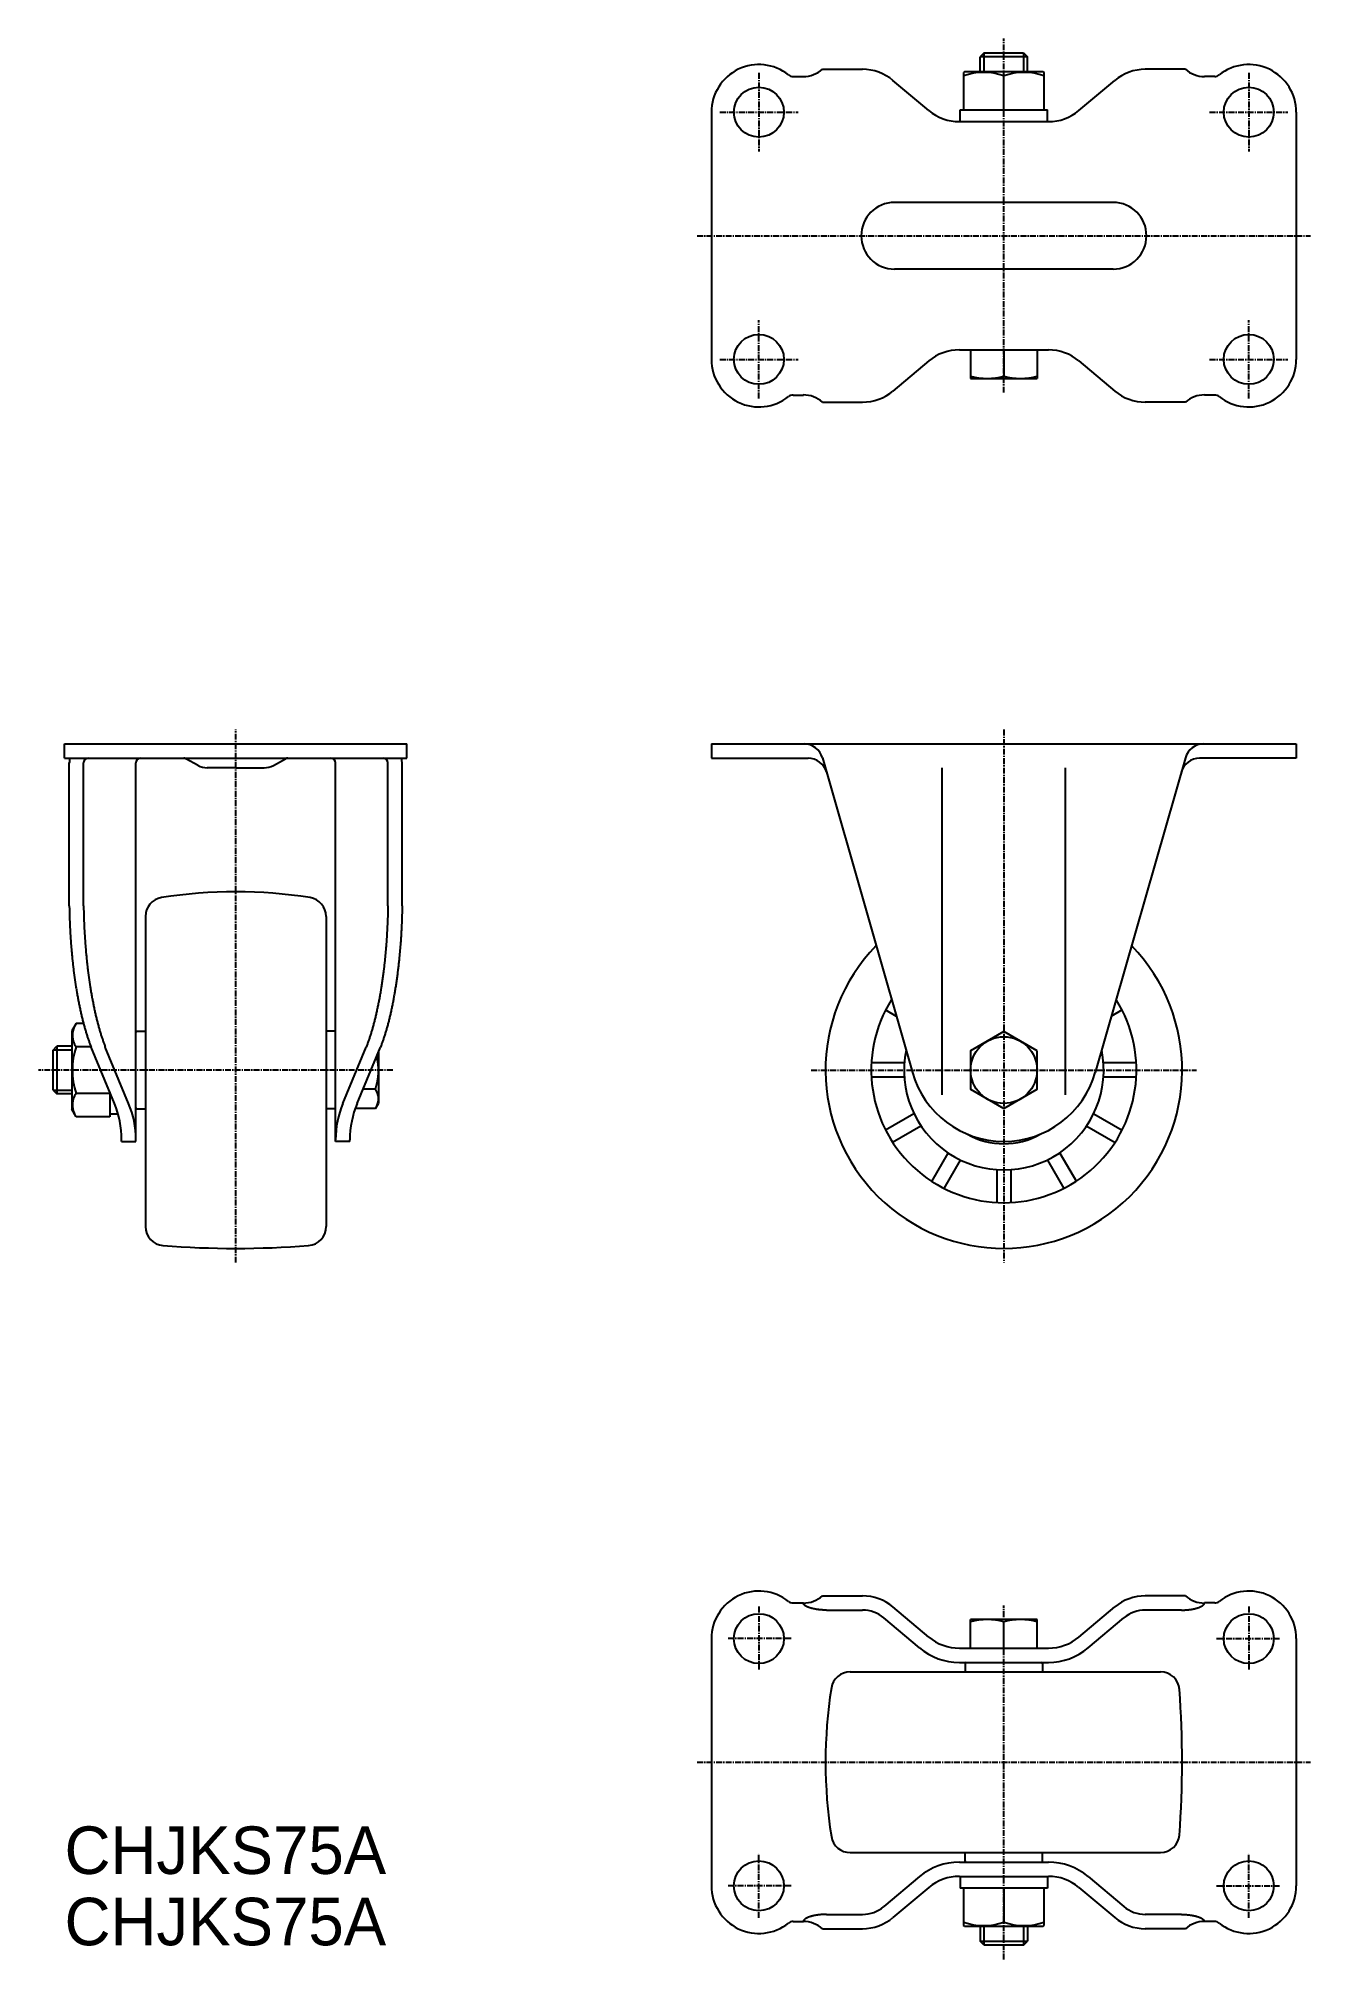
# Model space of a CAD drawing. Extents: x -1410 to -1143, y -147 to 257.
import ezdxf

# ---------------------------------------------------------------- set-up
doc = ezdxf.new("R2010")
doc.units = 0
doc.linetypes.add('CENTER', pattern=[2, 1.25, -0.25, 0.25, -0.25])
doc.layers.get('0').update_dxf_attribs({"linetype": 'CONTINUOUS'})
doc.layers.add('CENTER', color=1, linetype='CENTER')

msp = doc.modelspace()

# ---------------------------------------------------------------- linework, layer by layer
at = {"color": 7, "linetype": 'CONTINUOUS'}
for p, q in [((-1245.39, 250.6), (-1236.96, 250.6)), ((-1211.34, 254.1), (-1212.22, 253.23)), ((-1202.22, 253.23), (-1212.22, 253.23)), ((-1212.22, 250.1), (-1212.22, 253.23)), ((-1211.34, 254.1), (-1203.09, 254.1)), ((-1203.09, 254.1), (-1202.22, 253.23)), ((-1202.22, 250.1), (-1202.22, 253.23)), ((-1169.04, 250.6), (-1177.47, 250.6)), ((-1251.56, 249.1), (-1249.38, 249.1)), ((-1223, 241.94), (-1230.54, 248.26)), ((-1215.47, 250.1), (-1215.72, 249.96)), ((-1215.72, 249.96), (-1215.72, 242.1)), ((-1198.97, 250.1), (-1215.47, 250.1)), ((-1207.22, 242.1), (-1207.22, 249.2)), ((-1198.97, 250.1), (-1198.72, 249.96)), ((-1198.72, 242.1), (-1198.72, 249.96)), ((-1191.43, 241.94), (-1183.89, 248.26)), ((-1162.87, 249.1), (-1165.05, 249.1)), ((-1268.72, 241.6), (-1268.72, 189.6)), ((-1216.58, 239.6), (-1197.85, 239.6)), ((-1216.42, 242.1), (-1198.02, 242.1)), ((-1216.42, 239.6), (-1216.42, 242.1)), ((-1198.02, 239.6), (-1198.02, 242.1)), ((-1145.72, 241.6), (-1145.72, 189.6)), ((-1184.22, 222.6), (-1230.22, 222.6)), ((-1184.22, 208.6), (-1230.22, 208.6)), ((-1216.58, 191.6), (-1197.85, 191.6)), ((-1214.22, 191.6), (-1214.22, 185.6)), ((-1207.22, 191.6), (-1207.22, 186.03)), ((-1200.22, 191.6), (-1200.22, 185.6)), ((-1223, 189.26), (-1230.54, 182.94)), ((-1191.43, 189.26), (-1183.89, 182.94)), ((-1251.56, 182.1), (-1249.38, 182.1)), ((-1214.22, 185.6), (-1200.22, 185.6)), ((-1162.87, 182.1), (-1165.05, 182.1)), ((-1245.39, 180.6), (-1236.96, 180.6)), ((-1169.04, 180.6), (-1177.47, 180.6)), ((-1404.75, 108.72), (-1332.75, 108.72)), ((-1404.75, 105.72), (-1404.75, 108.72)), ((-1404.75, 105.72), (-1332.75, 105.72)), ((-1376.66, 104.21), (-1379.22, 105.6)), ((-1360.84, 104.21), (-1358.28, 105.6)), ((-1332.75, 105.72), (-1332.75, 108.72)), ((-1268.72, 108.72), (-1145.72, 108.72)), ((-1268.72, 108.72), (-1268.72, 105.72)), ((-1268.72, 105.72), (-1248.37, 105.72)), ((-1245.39, 105.82), (-1226.44, 39.62)), ((-1169.04, 105.82), (-1187.99, 39.62)), ((-1145.72, 105.72), (-1166.06, 105.72)), ((-1145.72, 108.72), (-1145.72, 105.72)), ((-1403.75, 74.69), (-1403.75, 104.72)), ((-1400.75, 74.69), (-1400.75, 104.72)), ((-1389.75, 25.12), (-1389.75, 104.72)), ((-1368.75, 103.72), (-1374.75, 103.72)), ((-1368.75, 103.72), (-1362.75, 103.72)), ((-1347.75, 25.12), (-1347.75, 104.72)), ((-1336.75, 74.69), (-1336.75, 104.72)), ((-1333.75, 74.69), (-1333.75, 104.52)), ((-1220.22, 34.92), (-1220.22, 103.72)), ((-1194.22, 34.92), (-1194.22, 103.72)), ((-1387.75, 72.44), (-1387.75, 7.19)), ((-1349.75, 72.44), (-1349.75, 7.19)), ((-1232.12, 52.77), (-1229.83, 51.44)), ((-1182.31, 52.77), (-1184.6, 51.44)), ((-1402.34, 49.93), (-1403.25, 48.37)), ((-1400.77, 49.93), (-1402.34, 49.93)), ((-1407.25, 44.24), (-1406.37, 45.12)), ((-1406.37, 45.12), (-1406.37, 35.12)), ((-1403.25, 45.12), (-1406.37, 45.12)), ((-1403.25, 48.37), (-1403.25, 31.87)), ((-1399.21, 45.03), (-1402.34, 45.03)), ((-1394.27, 33.12), (-1399.18, 44.95)), ((-1391.27, 33.12), (-1396.18, 44.95)), ((-1389.55, 48.27), (-1387.75, 48.27)), ((-1347.95, 48.27), (-1349.75, 48.27)), ((-1346.22, 33.12), (-1341.31, 44.95)), ((-1343.22, 33.12), (-1338.31, 44.95)), ((-1407.25, 44.24), (-1407.25, 35.99)), ((-1338.75, 43.9), (-1338.75, 33.12)), ((-1228.16, 41.62), (-1235.07, 41.62)), ((-1179.36, 41.62), (-1186.27, 41.62)), ((-1228.16, 38.62), (-1235.07, 38.62)), ((-1179.36, 38.62), (-1186.27, 38.62)), ((-1407.25, 35.99), (-1406.37, 35.12)), ((-1403.25, 35.12), (-1406.37, 35.12)), ((-1395.25, 35.21), (-1402.34, 35.21)), ((-1395.25, 35.47), (-1395.25, 30.3)), ((-1339.37, 36.08), (-1341.99, 36.08)), ((-1339.37, 32.04), (-1338.75, 33.12)), ((-1402.34, 30.3), (-1403.25, 31.87)), ((-1395.25, 30.3), (-1402.34, 30.3)), ((-1395.25, 30.92), (-1393.51, 30.92)), ((-1389.55, 31.97), (-1387.75, 31.97)), ((-1347.95, 31.97), (-1349.75, 31.97)), ((-1339.37, 32.04), (-1343.63, 32.04)), ((-1226.15, 30.92), (-1232.12, 27.47)), ((-1224.65, 28.32), (-1230.62, 24.87)), ((-1189.78, 28.32), (-1183.81, 24.87)), ((-1188.28, 30.92), (-1182.31, 27.47)), ((-1392.75, 25.12), (-1392.75, 25.45)), ((-1392.75, 25.12), (-1389.75, 25.12)), ((-1344.75, 25.12), (-1347.75, 25.12)), ((-1344.75, 25.12), (-1344.75, 25.45)), ((-1219.01, 22.68), (-1222.46, 16.71)), ((-1216.42, 21.18), (-1219.86, 15.21)), ((-1198.01, 21.18), (-1194.57, 15.21)), ((-1195.42, 22.68), (-1191.97, 16.71)), ((-1208.72, 19.17), (-1208.72, 12.27)), ((-1205.72, 19.17), (-1205.72, 12.27)), ((-1251.56, -71.96), (-1249.38, -71.96)), ((-1245.39, -70.46), (-1236.96, -70.46)), ((-1169.04, -70.46), (-1177.47, -70.46)), ((-1162.87, -71.96), (-1165.05, -71.96)), ((-1244.55, -73.46), (-1236.96, -73.46)), ((-1224.93, -81.42), (-1232.46, -75.1)), ((-1223, -79.12), (-1230.54, -72.8)), ((-1200.22, -75.46), (-1214.22, -75.46)), ((-1214.22, -81.46), (-1214.22, -75.46)), ((-1207.22, -81.46), (-1207.22, -75.89)), ((-1200.22, -81.46), (-1200.22, -75.46)), ((-1191.43, -79.12), (-1183.89, -72.8)), ((-1189.5, -81.42), (-1181.97, -75.1)), ((-1169.88, -73.46), (-1177.47, -73.46)), ((-1268.72, -79.46), (-1268.72, -131.46)), ((-1145.72, -79.46), (-1145.72, -131.46)), ((-1216.58, -81.46), (-1197.85, -81.46)), ((-1216.58, -84.46), (-1197.85, -84.46)), ((-1215.37, -84.66), (-1215.37, -86.46)), ((-1199.07, -84.66), (-1199.07, -86.46)), ((-1239.54, -86.46), (-1174.29, -86.46)), ((-1239.54, -124.46), (-1174.29, -124.46)), ((-1215.37, -126.26), (-1215.37, -124.46)), ((-1199.07, -126.26), (-1199.07, -124.46)), ((-1216.58, -126.46), (-1197.85, -126.46)), ((-1224.93, -129.5), (-1232.46, -135.82)), ((-1223, -131.8), (-1230.54, -138.12)), ((-1216.58, -129.46), (-1197.85, -129.46)), ((-1216.42, -129.46), (-1216.42, -131.96)), ((-1198.02, -131.96), (-1216.42, -131.96)), ((-1215.72, -131.96), (-1215.72, -139.82)), ((-1207.22, -131.96), (-1207.22, -139.06)), ((-1198.72, -139.82), (-1198.72, -131.96)), ((-1198.02, -129.46), (-1198.02, -131.96)), ((-1191.43, -131.8), (-1183.89, -138.12)), ((-1189.5, -129.5), (-1181.97, -135.82)), ((-1251.56, -138.96), (-1249.38, -138.96)), ((-1245.39, -140.46), (-1236.96, -140.46)), ((-1244.55, -137.46), (-1236.96, -137.46)), ((-1215.47, -139.96), (-1215.72, -139.82)), ((-1215.47, -139.96), (-1198.97, -139.96)), ((-1212.22, -139.96), (-1212.22, -143.09)), ((-1202.22, -139.96), (-1202.22, -143.09)), ((-1198.97, -139.96), (-1198.72, -139.82)), ((-1169.88, -137.46), (-1177.47, -137.46)), ((-1169.04, -140.46), (-1177.47, -140.46)), ((-1162.87, -138.96), (-1165.05, -138.96)), ((-1212.22, -143.09), (-1202.22, -143.09)), ((-1211.34, -143.96), (-1212.22, -143.09)), ((-1203.09, -143.96), (-1211.34, -143.96)), ((-1203.09, -143.96), (-1202.22, -143.09))]:
    msp.add_line(p, q, dxfattribs=at)
at = {"color": 3, "linetype": 'CONTINUOUS'}
for p, q in [((-1211.4, 254.04), (-1211.4, 250.1)), ((-1203.03, 250.1), (-1203.03, 254.04)), ((-1403.25, 44.31), (-1407.18, 44.31)), ((-1407.18, 35.93), (-1403.25, 35.93)), ((-1211.4, -139.96), (-1211.4, -143.9)), ((-1203.03, -143.9), (-1203.03, -139.96))]:
    msp.add_line(p, q, dxfattribs=at)
at = {"color": 7, "linetype": 'CONTINUOUS'}
msp.add_lwpolyline([(-1200.22, 44.16), (-1207.22, 48.2), (-1214.22, 44.16), (-1214.22, 36.08), (-1207.22, 32.04), (-1200.22, 36.08)], close=True, dxfattribs=at)
for points in [[(-1403.75, 74.69, 0), (-1403.75, 74.42, 0), (-1403.74, 74.15, 0), (-1403.74, 73.88, 0), (-1403.73, 73.61, 0), (-1403.73, 73.34, 0), (-1403.72, 73.07, 0), (-1403.71, 72.8, 0), (-1403.7, 72.53, 0), (-1403.7, 72.26, 0), (-1403.69, 71.99, 0), (-1403.68, 71.73, 0), (-1403.67, 71.46, 0), (-1403.66, 71.19, 0), (-1403.65, 70.92, 0), (-1403.63, 70.65, 0), (-1403.62, 70.38, 0), (-1403.61, 70.11, 0), (-1403.6, 69.85, 0), (-1403.58, 69.58, 0), (-1403.57, 69.31, 0), (-1403.55, 69.05, 0), (-1403.54, 68.78, 0), (-1403.52, 68.51, 0), (-1403.51, 68.25, 0), (-1403.49, 67.98, 0), (-1403.47, 67.72, 0), (-1403.45, 67.45, 0), (-1403.44, 67.19, 0), (-1403.42, 66.92, 0), (-1403.4, 66.66, 0), (-1403.38, 66.4, 0), (-1403.36, 66.13, 0), (-1403.34, 65.87, 0), (-1403.31, 65.61, 0), (-1403.29, 65.35, 0), (-1403.27, 65.09, 0), (-1403.25, 64.83, 0), (-1403.22, 64.57, 0), (-1403.2, 64.31, 0), (-1403.17, 64.05, 0), (-1403.15, 63.79, 0), (-1403.12, 63.53, 0), (-1403.1, 63.27, 0), (-1403.07, 63.02, 0), (-1403.04, 62.76, 0), (-1403.01, 62.51, 0), (-1402.98, 62.25, 0), (-1402.96, 62, 0), (-1402.93, 61.75, 0), (-1402.9, 61.49, 0), (-1402.87, 61.24, 0), (-1402.84, 60.99, 0), (-1402.8, 60.74, 0), (-1402.77, 60.49, 0), (-1402.74, 60.24, 0), (-1402.71, 59.99, 0), (-1402.67, 59.75, 0), (-1402.64, 59.5, 0), (-1402.61, 59.25, 0), (-1402.57, 59.01, 0), (-1402.53, 58.76, 0), (-1402.5, 58.52, 0), (-1402.46, 58.28, 0), (-1402.43, 58.04, 0), (-1402.39, 57.8, 0), (-1402.35, 57.56, 0), (-1402.31, 57.32, 0), (-1402.27, 57.08, 0), (-1402.24, 56.84, 0), (-1402.2, 56.61, 0), (-1402.16, 56.37, 0), (-1402.11, 56.14, 0), (-1402.07, 55.9, 0), (-1402.03, 55.67, 0), (-1401.99, 55.44, 0), (-1401.95, 55.21, 0), (-1401.91, 54.98, 0), (-1401.86, 54.75, 0), (-1401.82, 54.53, 0), (-1401.77, 54.3, 0), (-1401.73, 54.08, 0), (-1401.68, 53.85, 0), (-1401.64, 53.63, 0), (-1401.59, 53.41, 0), (-1401.55, 53.19, 0), (-1401.5, 52.97, 0), (-1401.45, 52.75, 0), (-1401.41, 52.54, 0), (-1401.36, 52.32, 0), (-1401.31, 52.11, 0), (-1401.26, 51.89, 0), (-1401.21, 51.68, 0), (-1401.16, 51.47, 0), (-1401.11, 51.26, 0), (-1401.06, 51.05, 0), (-1401.01, 50.84, 0), (-1400.96, 50.64, 0), (-1400.91, 50.43, 0), (-1400.85, 50.23, 0), (-1400.8, 50.03, 0), (-1400.75, 49.83, 0), (-1400.7, 49.63, 0), (-1400.64, 49.43, 0), (-1400.59, 49.24, 0), (-1400.53, 49.04, 0), (-1400.48, 48.85, 0), (-1400.42, 48.65, 0), (-1400.37, 48.46, 0), (-1400.31, 48.27, 0), (-1400.26, 48.09, 0), (-1400.2, 47.9, 0), (-1400.14, 47.71, 0), (-1400.09, 47.53, 0), (-1400.03, 47.35, 0), (-1399.97, 47.17, 0), (-1399.91, 46.99, 0), (-1399.85, 46.81, 0), (-1399.79, 46.63, 0), (-1399.73, 46.46, 0), (-1399.67, 46.28, 0), (-1399.61, 46.11, 0), (-1399.55, 45.94, 0), (-1399.49, 45.77, 0), (-1399.43, 45.61, 0), (-1399.37, 45.44, 0), (-1399.31, 45.28, 0), (-1399.25, 45.11, 0), (-1399.18, 44.95, 0)], [(-1400.75, 74.69, 0), (-1400.75, 74.42, 0), (-1400.74, 74.15, 0), (-1400.74, 73.88, 0), (-1400.73, 73.61, 0), (-1400.73, 73.34, 0), (-1400.72, 73.07, 0), (-1400.71, 72.8, 0), (-1400.7, 72.53, 0), (-1400.7, 72.26, 0), (-1400.69, 71.99, 0), (-1400.68, 71.73, 0), (-1400.67, 71.46, 0), (-1400.66, 71.19, 0), (-1400.65, 70.92, 0), (-1400.63, 70.65, 0), (-1400.62, 70.38, 0), (-1400.61, 70.11, 0), (-1400.6, 69.85, 0), (-1400.58, 69.58, 0), (-1400.57, 69.31, 0), (-1400.55, 69.05, 0), (-1400.54, 68.78, 0), (-1400.52, 68.51, 0), (-1400.51, 68.25, 0), (-1400.49, 67.98, 0), (-1400.47, 67.72, 0), (-1400.45, 67.45, 0), (-1400.44, 67.19, 0), (-1400.42, 66.92, 0), (-1400.4, 66.66, 0), (-1400.38, 66.4, 0), (-1400.36, 66.13, 0), (-1400.34, 65.87, 0), (-1400.31, 65.61, 0), (-1400.29, 65.35, 0), (-1400.27, 65.09, 0), (-1400.25, 64.83, 0), (-1400.22, 64.57, 0), (-1400.2, 64.31, 0), (-1400.17, 64.05, 0), (-1400.15, 63.79, 0), (-1400.12, 63.53, 0), (-1400.1, 63.27, 0), (-1400.07, 63.02, 0), (-1400.04, 62.76, 0), (-1400.01, 62.51, 0), (-1399.98, 62.25, 0), (-1399.96, 62, 0), (-1399.93, 61.75, 0), (-1399.9, 61.49, 0), (-1399.87, 61.24, 0), (-1399.84, 60.99, 0), (-1399.8, 60.74, 0), (-1399.77, 60.49, 0), (-1399.74, 60.24, 0), (-1399.71, 59.99, 0), (-1399.67, 59.75, 0), (-1399.64, 59.5, 0), (-1399.61, 59.25, 0), (-1399.57, 59.01, 0), (-1399.53, 58.76, 0), (-1399.5, 58.52, 0), (-1399.46, 58.28, 0), (-1399.43, 58.04, 0), (-1399.39, 57.8, 0), (-1399.35, 57.56, 0), (-1399.31, 57.32, 0), (-1399.27, 57.08, 0), (-1399.24, 56.84, 0), (-1399.2, 56.61, 0), (-1399.16, 56.37, 0), (-1399.11, 56.14, 0), (-1399.07, 55.9, 0), (-1399.03, 55.67, 0), (-1398.99, 55.44, 0), (-1398.95, 55.21, 0), (-1398.91, 54.98, 0), (-1398.86, 54.75, 0), (-1398.82, 54.53, 0), (-1398.77, 54.3, 0), (-1398.73, 54.08, 0), (-1398.68, 53.85, 0), (-1398.64, 53.63, 0), (-1398.59, 53.41, 0), (-1398.55, 53.19, 0), (-1398.5, 52.97, 0), (-1398.45, 52.75, 0), (-1398.41, 52.54, 0), (-1398.36, 52.32, 0), (-1398.31, 52.11, 0), (-1398.26, 51.89, 0), (-1398.21, 51.68, 0), (-1398.16, 51.47, 0), (-1398.11, 51.26, 0), (-1398.06, 51.05, 0), (-1398.01, 50.84, 0), (-1397.96, 50.64, 0), (-1397.91, 50.43, 0), (-1397.85, 50.23, 0), (-1397.8, 50.03, 0), (-1397.75, 49.83, 0), (-1397.7, 49.63, 0), (-1397.64, 49.43, 0), (-1397.59, 49.24, 0), (-1397.53, 49.04, 0), (-1397.48, 48.85, 0), (-1397.42, 48.65, 0), (-1397.37, 48.46, 0), (-1397.31, 48.27, 0), (-1397.26, 48.09, 0), (-1397.2, 47.9, 0), (-1397.14, 47.71, 0), (-1397.09, 47.53, 0), (-1397.03, 47.35, 0), (-1396.97, 47.17, 0), (-1396.91, 46.99, 0), (-1396.85, 46.81, 0), (-1396.79, 46.63, 0), (-1396.73, 46.46, 0), (-1396.67, 46.28, 0), (-1396.61, 46.11, 0), (-1396.55, 45.94, 0), (-1396.49, 45.77, 0), (-1396.43, 45.61, 0), (-1396.37, 45.44, 0), (-1396.31, 45.28, 0), (-1396.25, 45.11, 0), (-1396.18, 44.95, 0)], [(-1336.75, 74.69, 0), (-1336.75, 74.42, 0), (-1336.76, 74.15, 0), (-1336.76, 73.88, 0), (-1336.77, 73.61, 0), (-1336.78, 73.34, 0), (-1336.78, 73.07, 0), (-1336.79, 72.8, 0), (-1336.8, 72.53, 0), (-1336.8, 72.26, 0), (-1336.81, 71.99, 0), (-1336.82, 71.73, 0), (-1336.83, 71.46, 0), (-1336.84, 71.19, 0), (-1336.85, 70.92, 0), (-1336.87, 70.65, 0), (-1336.88, 70.38, 0), (-1336.89, 70.11, 0), (-1336.9, 69.85, 0), (-1336.92, 69.58, 0), (-1336.93, 69.31, 0), (-1336.95, 69.05, 0), (-1336.96, 68.78, 0), (-1336.98, 68.51, 0), (-1336.99, 68.25, 0), (-1337.01, 67.98, 0), (-1337.03, 67.72, 0), (-1337.05, 67.45, 0), (-1337.06, 67.19, 0), (-1337.08, 66.92, 0), (-1337.1, 66.66, 0), (-1337.12, 66.4, 0), (-1337.14, 66.13, 0), (-1337.16, 65.87, 0), (-1337.19, 65.61, 0), (-1337.21, 65.35, 0), (-1337.23, 65.09, 0), (-1337.25, 64.83, 0), (-1337.28, 64.57, 0), (-1337.3, 64.31, 0), (-1337.33, 64.05, 0), (-1337.35, 63.79, 0), (-1337.38, 63.53, 0), (-1337.41, 63.27, 0), (-1337.43, 63.02, 0), (-1337.46, 62.76, 0), (-1337.49, 62.51, 0), (-1337.52, 62.25, 0), (-1337.54, 62, 0), (-1337.57, 61.75, 0), (-1337.6, 61.49, 0), (-1337.63, 61.24, 0), (-1337.67, 60.99, 0), (-1337.7, 60.74, 0), (-1337.73, 60.49, 0), (-1337.76, 60.24, 0), (-1337.79, 59.99, 0), (-1337.83, 59.75, 0), (-1337.86, 59.5, 0), (-1337.9, 59.25, 0), (-1337.93, 59.01, 0), (-1337.97, 58.76, 0), (-1338, 58.52, 0), (-1338.04, 58.28, 0), (-1338.07, 58.04, 0), (-1338.11, 57.8, 0), (-1338.15, 57.56, 0), (-1338.19, 57.32, 0), (-1338.23, 57.08, 0), (-1338.27, 56.84, 0), (-1338.3, 56.61, 0), (-1338.34, 56.37, 0), (-1338.39, 56.14, 0), (-1338.43, 55.9, 0), (-1338.47, 55.67, 0), (-1338.51, 55.44, 0), (-1338.55, 55.21, 0), (-1338.59, 54.98, 0), (-1338.64, 54.75, 0), (-1338.68, 54.53, 0), (-1338.73, 54.3, 0), (-1338.77, 54.08, 0), (-1338.82, 53.85, 0), (-1338.86, 53.63, 0), (-1338.91, 53.41, 0), (-1338.95, 53.19, 0), (-1339, 52.97, 0), (-1339.05, 52.75, 0), (-1339.09, 52.54, 0), (-1339.14, 52.32, 0), (-1339.19, 52.11, 0), (-1339.24, 51.89, 0), (-1339.29, 51.68, 0), (-1339.34, 51.47, 0), (-1339.39, 51.26, 0), (-1339.44, 51.05, 0), (-1339.49, 50.84, 0), (-1339.54, 50.64, 0), (-1339.59, 50.43, 0), (-1339.65, 50.23, 0), (-1339.7, 50.03, 0), (-1339.75, 49.83, 0), (-1339.8, 49.63, 0), (-1339.86, 49.43, 0), (-1339.91, 49.24, 0), (-1339.97, 49.04, 0), (-1340.02, 48.85, 0), (-1340.08, 48.65, 0), (-1340.13, 48.46, 0), (-1340.19, 48.27, 0), (-1340.24, 48.09, 0), (-1340.3, 47.9, 0), (-1340.36, 47.71, 0), (-1340.42, 47.53, 0), (-1340.47, 47.35, 0), (-1340.53, 47.17, 0), (-1340.59, 46.99, 0), (-1340.65, 46.81, 0), (-1340.71, 46.63, 0), (-1340.77, 46.46, 0), (-1340.83, 46.28, 0), (-1340.89, 46.11, 0), (-1340.95, 45.94, 0), (-1341.01, 45.77, 0), (-1341.07, 45.61, 0), (-1341.13, 45.44, 0), (-1341.19, 45.28, 0), (-1341.25, 45.11, 0), (-1341.32, 44.95, 0)], [(-1333.75, 74.69, 0), (-1333.75, 74.42, 0), (-1333.76, 74.15, 0), (-1333.76, 73.88, 0), (-1333.77, 73.61, 0), (-1333.78, 73.34, 0), (-1333.78, 73.07, 0), (-1333.79, 72.8, 0), (-1333.8, 72.53, 0), (-1333.8, 72.26, 0), (-1333.81, 71.99, 0), (-1333.82, 71.73, 0), (-1333.83, 71.46, 0), (-1333.84, 71.19, 0), (-1333.85, 70.92, 0), (-1333.87, 70.65, 0), (-1333.88, 70.38, 0), (-1333.89, 70.11, 0), (-1333.9, 69.85, 0), (-1333.92, 69.58, 0), (-1333.93, 69.31, 0), (-1333.95, 69.05, 0), (-1333.96, 68.78, 0), (-1333.98, 68.51, 0), (-1333.99, 68.25, 0), (-1334.01, 67.98, 0), (-1334.03, 67.72, 0), (-1334.05, 67.45, 0), (-1334.06, 67.19, 0), (-1334.08, 66.92, 0), (-1334.1, 66.66, 0), (-1334.12, 66.4, 0), (-1334.14, 66.13, 0), (-1334.16, 65.87, 0), (-1334.19, 65.61, 0), (-1334.21, 65.35, 0), (-1334.23, 65.09, 0), (-1334.25, 64.83, 0), (-1334.28, 64.57, 0), (-1334.3, 64.31, 0), (-1334.33, 64.05, 0), (-1334.35, 63.79, 0), (-1334.38, 63.53, 0), (-1334.41, 63.27, 0), (-1334.43, 63.02, 0), (-1334.46, 62.76, 0), (-1334.49, 62.51, 0), (-1334.52, 62.25, 0), (-1334.54, 62, 0), (-1334.57, 61.75, 0), (-1334.6, 61.49, 0), (-1334.63, 61.24, 0), (-1334.67, 60.99, 0), (-1334.7, 60.74, 0), (-1334.73, 60.49, 0), (-1334.76, 60.24, 0), (-1334.79, 59.99, 0), (-1334.83, 59.75, 0), (-1334.86, 59.5, 0), (-1334.9, 59.25, 0), (-1334.93, 59.01, 0), (-1334.97, 58.76, 0), (-1335, 58.52, 0), (-1335.04, 58.28, 0), (-1335.07, 58.04, 0), (-1335.11, 57.8, 0), (-1335.15, 57.56, 0), (-1335.19, 57.32, 0), (-1335.23, 57.08, 0), (-1335.27, 56.84, 0), (-1335.3, 56.61, 0), (-1335.34, 56.37, 0), (-1335.39, 56.14, 0), (-1335.43, 55.9, 0), (-1335.47, 55.67, 0), (-1335.51, 55.44, 0), (-1335.55, 55.21, 0), (-1335.59, 54.98, 0), (-1335.64, 54.75, 0), (-1335.68, 54.53, 0), (-1335.73, 54.3, 0), (-1335.77, 54.08, 0), (-1335.82, 53.85, 0), (-1335.86, 53.63, 0), (-1335.91, 53.41, 0), (-1335.95, 53.19, 0), (-1336, 52.97, 0), (-1336.05, 52.75, 0), (-1336.09, 52.54, 0), (-1336.14, 52.32, 0), (-1336.19, 52.11, 0), (-1336.24, 51.89, 0), (-1336.29, 51.68, 0), (-1336.34, 51.47, 0), (-1336.39, 51.26, 0), (-1336.44, 51.05, 0), (-1336.49, 50.84, 0), (-1336.54, 50.64, 0), (-1336.59, 50.43, 0), (-1336.65, 50.23, 0), (-1336.7, 50.03, 0), (-1336.75, 49.83, 0), (-1336.8, 49.63, 0), (-1336.86, 49.43, 0), (-1336.91, 49.24, 0), (-1336.97, 49.04, 0), (-1337.02, 48.85, 0), (-1337.08, 48.65, 0), (-1337.13, 48.46, 0), (-1337.19, 48.27, 0), (-1337.24, 48.09, 0), (-1337.3, 47.9, 0), (-1337.36, 47.71, 0), (-1337.42, 47.53, 0), (-1337.47, 47.35, 0), (-1337.53, 47.17, 0), (-1337.59, 46.99, 0), (-1337.65, 46.81, 0), (-1337.71, 46.63, 0), (-1337.77, 46.46, 0), (-1337.83, 46.28, 0), (-1337.89, 46.11, 0), (-1337.95, 45.94, 0), (-1338.01, 45.77, 0), (-1338.07, 45.61, 0), (-1338.13, 45.44, 0), (-1338.19, 45.28, 0), (-1338.25, 45.11, 0), (-1338.32, 44.95, 0)], [(-1244.55, -73.46, 0), (-1244.61, -73.46, 0), (-1244.66, -73.46, 0), (-1244.72, -73.46, 0), (-1244.78, -73.46, 0), (-1244.84, -73.46, 0), (-1244.9, -73.45, 0), (-1244.96, -73.45, 0), (-1245.01, -73.45, 0), (-1245.07, -73.45, 0), (-1245.13, -73.44, 0), (-1245.19, -73.44, 0), (-1245.25, -73.44, 0), (-1245.3, -73.44, 0), (-1245.36, -73.43, 0), (-1245.42, -73.43, 0), (-1245.48, -73.42, 0), (-1245.53, -73.42, 0), (-1245.59, -73.42, 0), (-1245.65, -73.41, 0), (-1245.7, -73.41, 0), (-1245.76, -73.4, 0), (-1245.82, -73.4, 0), (-1245.87, -73.39, 0), (-1245.93, -73.39, 0), (-1245.98, -73.38, 0), (-1246.04, -73.37, 0), (-1246.1, -73.37, 0), (-1246.15, -73.36, 0), (-1246.21, -73.36, 0), (-1246.26, -73.35, 0), (-1246.31, -73.34, 0), (-1246.37, -73.33, 0), (-1246.42, -73.33, 0), (-1246.48, -73.32, 0), (-1246.53, -73.31, 0), (-1246.58, -73.3, 0), (-1246.64, -73.3, 0), (-1246.69, -73.29, 0), (-1246.74, -73.28, 0), (-1246.79, -73.27, 0), (-1246.84, -73.26, 0), (-1246.9, -73.25, 0), (-1246.95, -73.24, 0), (-1247, -73.23, 0), (-1247.05, -73.22, 0), (-1247.1, -73.21, 0), (-1247.15, -73.2, 0), (-1247.19, -73.19, 0), (-1247.24, -73.18, 0), (-1247.29, -73.17, 0), (-1247.34, -73.16, 0), (-1247.39, -73.15, 0), (-1247.43, -73.14, 0), (-1247.48, -73.13, 0), (-1247.53, -73.12, 0), (-1247.57, -73.11, 0), (-1247.62, -73.09, 0), (-1247.66, -73.08, 0), (-1247.71, -73.07, 0), (-1247.75, -73.06, 0), (-1247.8, -73.04, 0), (-1247.84, -73.03, 0), (-1247.88, -73.02, 0), (-1247.92, -73.01, 0), (-1247.96, -72.99, 0), (-1248.01, -72.98, 0), (-1248.05, -72.97, 0), (-1248.09, -72.95, 0), (-1248.13, -72.94, 0), (-1248.16, -72.93, 0), (-1248.2, -72.91, 0), (-1248.24, -72.9, 0), (-1248.28, -72.88, 0), (-1248.32, -72.87, 0), (-1248.35, -72.86, 0), (-1248.39, -72.84, 0), (-1248.42, -72.83, 0), (-1248.46, -72.81, 0), (-1248.49, -72.8, 0), (-1248.53, -72.78, 0), (-1248.56, -72.77, 0), (-1248.59, -72.75, 0), (-1248.62, -72.73, 0), (-1248.65, -72.72, 0), (-1248.68, -72.7, 0), (-1248.72, -72.69, 0), (-1248.74, -72.67, 0), (-1248.77, -72.66, 0), (-1248.8, -72.64, 0), (-1248.83, -72.62, 0), (-1248.86, -72.61, 0), (-1248.88, -72.59, 0), (-1248.91, -72.57, 0), (-1248.93, -72.56, 0), (-1248.96, -72.54, 0), (-1248.98, -72.53, 0), (-1249, -72.51, 0), (-1249.03, -72.49, 0), (-1249.05, -72.47, 0), (-1249.07, -72.46, 0), (-1249.09, -72.44, 0), (-1249.11, -72.42, 0), (-1249.13, -72.41, 0), (-1249.15, -72.39, 0), (-1249.17, -72.37, 0), (-1249.18, -72.35, 0), (-1249.2, -72.34, 0), (-1249.22, -72.32, 0), (-1249.23, -72.3, 0), (-1249.25, -72.28, 0), (-1249.26, -72.27, 0), (-1249.27, -72.25, 0), (-1249.29, -72.23, 0), (-1249.3, -72.21, 0), (-1249.31, -72.19, 0), (-1249.32, -72.18, 0), (-1249.33, -72.16, 0), (-1249.34, -72.14, 0), (-1249.35, -72.12, 0), (-1249.35, -72.11, 0), (-1249.36, -72.09, 0), (-1249.37, -72.07, 0), (-1249.37, -72.05, 0), (-1249.38, -72.03, 0), (-1249.38, -72.02, 0), (-1249.39, -72, 0), (-1249.39, -71.98, 0), (-1249.39, -71.96, 0)], [(-1169.88, -73.46, 0), (-1169.82, -73.46, 0), (-1169.77, -73.46, 0), (-1169.71, -73.46, 0), (-1169.65, -73.46, 0), (-1169.59, -73.46, 0), (-1169.53, -73.45, 0), (-1169.47, -73.45, 0), (-1169.42, -73.45, 0), (-1169.36, -73.45, 0), (-1169.3, -73.44, 0), (-1169.24, -73.44, 0), (-1169.18, -73.44, 0), (-1169.13, -73.44, 0), (-1169.07, -73.43, 0), (-1169.01, -73.43, 0), (-1168.95, -73.42, 0), (-1168.9, -73.42, 0), (-1168.84, -73.42, 0), (-1168.78, -73.41, 0), (-1168.73, -73.41, 0), (-1168.67, -73.4, 0), (-1168.61, -73.4, 0), (-1168.56, -73.39, 0), (-1168.5, -73.39, 0), (-1168.45, -73.38, 0), (-1168.39, -73.37, 0), (-1168.33, -73.37, 0), (-1168.28, -73.36, 0), (-1168.22, -73.36, 0), (-1168.17, -73.35, 0), (-1168.12, -73.34, 0), (-1168.06, -73.33, 0), (-1168.01, -73.33, 0), (-1167.95, -73.32, 0), (-1167.9, -73.31, 0), (-1167.85, -73.3, 0), (-1167.79, -73.3, 0), (-1167.74, -73.29, 0), (-1167.69, -73.28, 0), (-1167.64, -73.27, 0), (-1167.59, -73.26, 0), (-1167.53, -73.25, 0), (-1167.48, -73.24, 0), (-1167.43, -73.23, 0), (-1167.38, -73.22, 0), (-1167.33, -73.21, 0), (-1167.28, -73.2, 0), (-1167.24, -73.19, 0), (-1167.19, -73.18, 0), (-1167.14, -73.17, 0), (-1167.09, -73.16, 0), (-1167.04, -73.15, 0), (-1167, -73.14, 0), (-1166.95, -73.13, 0), (-1166.9, -73.12, 0), (-1166.86, -73.11, 0), (-1166.81, -73.09, 0), (-1166.77, -73.08, 0), (-1166.72, -73.07, 0), (-1166.68, -73.06, 0), (-1166.63, -73.04, 0), (-1166.59, -73.03, 0), (-1166.55, -73.02, 0), (-1166.51, -73.01, 0), (-1166.47, -72.99, 0), (-1166.42, -72.98, 0), (-1166.38, -72.97, 0), (-1166.34, -72.95, 0), (-1166.3, -72.94, 0), (-1166.27, -72.93, 0), (-1166.23, -72.91, 0), (-1166.19, -72.9, 0), (-1166.15, -72.88, 0), (-1166.11, -72.87, 0), (-1166.08, -72.86, 0), (-1166.04, -72.84, 0), (-1166.01, -72.83, 0), (-1165.97, -72.81, 0), (-1165.94, -72.8, 0), (-1165.9, -72.78, 0), (-1165.87, -72.77, 0), (-1165.84, -72.75, 0), (-1165.81, -72.73, 0), (-1165.78, -72.72, 0), (-1165.75, -72.7, 0), (-1165.72, -72.69, 0), (-1165.69, -72.67, 0), (-1165.66, -72.66, 0), (-1165.63, -72.64, 0), (-1165.6, -72.62, 0), (-1165.57, -72.61, 0), (-1165.55, -72.59, 0), (-1165.52, -72.57, 0), (-1165.5, -72.56, 0), (-1165.47, -72.54, 0), (-1165.45, -72.53, 0), (-1165.43, -72.51, 0), (-1165.4, -72.49, 0), (-1165.38, -72.47, 0), (-1165.36, -72.46, 0), (-1165.34, -72.44, 0), (-1165.32, -72.42, 0), (-1165.3, -72.41, 0), (-1165.28, -72.39, 0), (-1165.26, -72.37, 0), (-1165.25, -72.35, 0), (-1165.23, -72.34, 0), (-1165.21, -72.32, 0), (-1165.2, -72.3, 0), (-1165.18, -72.28, 0), (-1165.17, -72.27, 0), (-1165.16, -72.25, 0), (-1165.14, -72.23, 0), (-1165.13, -72.21, 0), (-1165.12, -72.19, 0), (-1165.11, -72.18, 0), (-1165.1, -72.16, 0), (-1165.09, -72.14, 0), (-1165.08, -72.12, 0), (-1165.08, -72.11, 0), (-1165.07, -72.09, 0), (-1165.06, -72.07, 0), (-1165.06, -72.05, 0), (-1165.05, -72.03, 0), (-1165.05, -72.02, 0), (-1165.04, -72, 0), (-1165.04, -71.98, 0), (-1165.04, -71.96, 0)], [(-1244.55, -137.46, 0), (-1244.61, -137.46, 0), (-1244.66, -137.46, 0), (-1244.72, -137.46, 0), (-1244.78, -137.47, 0), (-1244.84, -137.47, 0), (-1244.9, -137.47, 0), (-1244.96, -137.47, 0), (-1245.01, -137.47, 0), (-1245.07, -137.47, 0), (-1245.13, -137.48, 0), (-1245.19, -137.48, 0), (-1245.25, -137.48, 0), (-1245.3, -137.49, 0), (-1245.36, -137.49, 0), (-1245.42, -137.49, 0), (-1245.48, -137.5, 0), (-1245.53, -137.5, 0), (-1245.59, -137.51, 0), (-1245.65, -137.51, 0), (-1245.7, -137.51, 0), (-1245.76, -137.52, 0), (-1245.82, -137.53, 0), (-1245.87, -137.53, 0), (-1245.93, -137.54, 0), (-1245.98, -137.54, 0), (-1246.04, -137.55, 0), (-1246.1, -137.55, 0), (-1246.15, -137.56, 0), (-1246.21, -137.57, 0), (-1246.26, -137.57, 0), (-1246.31, -137.58, 0), (-1246.37, -137.59, 0), (-1246.42, -137.59, 0), (-1246.48, -137.6, 0), (-1246.53, -137.61, 0), (-1246.58, -137.62, 0), (-1246.64, -137.63, 0), (-1246.69, -137.63, 0), (-1246.74, -137.64, 0), (-1246.79, -137.65, 0), (-1246.84, -137.66, 0), (-1246.9, -137.67, 0), (-1246.95, -137.68, 0), (-1247, -137.69, 0), (-1247.05, -137.7, 0), (-1247.1, -137.71, 0), (-1247.15, -137.72, 0), (-1247.19, -137.73, 0), (-1247.24, -137.74, 0), (-1247.29, -137.75, 0), (-1247.34, -137.76, 0), (-1247.39, -137.77, 0), (-1247.43, -137.78, 0), (-1247.48, -137.79, 0), (-1247.53, -137.81, 0), (-1247.57, -137.82, 0), (-1247.62, -137.83, 0), (-1247.66, -137.84, 0), (-1247.71, -137.85, 0), (-1247.75, -137.87, 0), (-1247.8, -137.88, 0), (-1247.84, -137.89, 0), (-1247.88, -137.9, 0), (-1247.92, -137.92, 0), (-1247.96, -137.93, 0), (-1248.01, -137.94, 0), (-1248.05, -137.96, 0), (-1248.09, -137.97, 0), (-1248.13, -137.98, 0), (-1248.16, -138, 0), (-1248.2, -138.01, 0), (-1248.24, -138.02, 0), (-1248.28, -138.04, 0), (-1248.32, -138.05, 0), (-1248.35, -138.07, 0), (-1248.39, -138.08, 0), (-1248.42, -138.1, 0), (-1248.46, -138.11, 0), (-1248.49, -138.13, 0), (-1248.53, -138.14, 0), (-1248.56, -138.16, 0), (-1248.59, -138.17, 0), (-1248.62, -138.19, 0), (-1248.65, -138.2, 0), (-1248.68, -138.22, 0), (-1248.72, -138.23, 0), (-1248.74, -138.25, 0), (-1248.77, -138.27, 0), (-1248.8, -138.28, 0), (-1248.83, -138.3, 0), (-1248.86, -138.31, 0), (-1248.88, -138.33, 0), (-1248.91, -138.35, 0), (-1248.93, -138.36, 0), (-1248.96, -138.38, 0), (-1248.98, -138.4, 0), (-1249, -138.41, 0), (-1249.03, -138.43, 0), (-1249.05, -138.45, 0), (-1249.07, -138.46, 0), (-1249.09, -138.48, 0), (-1249.11, -138.5, 0), (-1249.13, -138.52, 0), (-1249.15, -138.53, 0), (-1249.17, -138.55, 0), (-1249.18, -138.57, 0), (-1249.2, -138.59, 0), (-1249.22, -138.6, 0), (-1249.23, -138.62, 0), (-1249.25, -138.64, 0), (-1249.26, -138.66, 0), (-1249.27, -138.67, 0), (-1249.29, -138.69, 0), (-1249.3, -138.71, 0), (-1249.31, -138.73, 0), (-1249.32, -138.75, 0), (-1249.33, -138.76, 0), (-1249.34, -138.78, 0), (-1249.35, -138.8, 0), (-1249.35, -138.82, 0), (-1249.36, -138.84, 0), (-1249.37, -138.85, 0), (-1249.37, -138.87, 0), (-1249.38, -138.89, 0), (-1249.38, -138.91, 0), (-1249.39, -138.93, 0), (-1249.39, -138.94, 0), (-1249.39, -138.96, 0)], [(-1169.88, -137.46, 0), (-1169.82, -137.46, 0), (-1169.77, -137.46, 0), (-1169.71, -137.46, 0), (-1169.65, -137.47, 0), (-1169.59, -137.47, 0), (-1169.53, -137.47, 0), (-1169.47, -137.47, 0), (-1169.42, -137.47, 0), (-1169.36, -137.47, 0), (-1169.3, -137.48, 0), (-1169.24, -137.48, 0), (-1169.18, -137.48, 0), (-1169.13, -137.49, 0), (-1169.07, -137.49, 0), (-1169.01, -137.49, 0), (-1168.95, -137.5, 0), (-1168.9, -137.5, 0), (-1168.84, -137.51, 0), (-1168.78, -137.51, 0), (-1168.73, -137.51, 0), (-1168.67, -137.52, 0), (-1168.61, -137.53, 0), (-1168.56, -137.53, 0), (-1168.5, -137.54, 0), (-1168.45, -137.54, 0), (-1168.39, -137.55, 0), (-1168.33, -137.55, 0), (-1168.28, -137.56, 0), (-1168.22, -137.57, 0), (-1168.17, -137.57, 0), (-1168.12, -137.58, 0), (-1168.06, -137.59, 0), (-1168.01, -137.59, 0), (-1167.95, -137.6, 0), (-1167.9, -137.61, 0), (-1167.85, -137.62, 0), (-1167.79, -137.63, 0), (-1167.74, -137.63, 0), (-1167.69, -137.64, 0), (-1167.64, -137.65, 0), (-1167.59, -137.66, 0), (-1167.53, -137.67, 0), (-1167.48, -137.68, 0), (-1167.43, -137.69, 0), (-1167.38, -137.7, 0), (-1167.33, -137.71, 0), (-1167.28, -137.72, 0), (-1167.24, -137.73, 0), (-1167.19, -137.74, 0), (-1167.14, -137.75, 0), (-1167.09, -137.76, 0), (-1167.04, -137.77, 0), (-1167, -137.78, 0), (-1166.95, -137.79, 0), (-1166.9, -137.81, 0), (-1166.86, -137.82, 0), (-1166.81, -137.83, 0), (-1166.77, -137.84, 0), (-1166.72, -137.85, 0), (-1166.68, -137.87, 0), (-1166.63, -137.88, 0), (-1166.59, -137.89, 0), (-1166.55, -137.9, 0), (-1166.51, -137.92, 0), (-1166.47, -137.93, 0), (-1166.42, -137.94, 0), (-1166.38, -137.96, 0), (-1166.34, -137.97, 0), (-1166.3, -137.98, 0), (-1166.27, -138, 0), (-1166.23, -138.01, 0), (-1166.19, -138.02, 0), (-1166.15, -138.04, 0), (-1166.11, -138.05, 0), (-1166.08, -138.07, 0), (-1166.04, -138.08, 0), (-1166.01, -138.1, 0), (-1165.97, -138.11, 0), (-1165.94, -138.13, 0), (-1165.9, -138.14, 0), (-1165.87, -138.16, 0), (-1165.84, -138.17, 0), (-1165.81, -138.19, 0), (-1165.78, -138.2, 0), (-1165.75, -138.22, 0), (-1165.72, -138.23, 0), (-1165.69, -138.25, 0), (-1165.66, -138.27, 0), (-1165.63, -138.28, 0), (-1165.6, -138.3, 0), (-1165.57, -138.31, 0), (-1165.55, -138.33, 0), (-1165.52, -138.35, 0), (-1165.5, -138.36, 0), (-1165.47, -138.38, 0), (-1165.45, -138.4, 0), (-1165.43, -138.41, 0), (-1165.4, -138.43, 0), (-1165.38, -138.45, 0), (-1165.36, -138.46, 0), (-1165.34, -138.48, 0), (-1165.32, -138.5, 0), (-1165.3, -138.52, 0), (-1165.28, -138.53, 0), (-1165.26, -138.55, 0), (-1165.25, -138.57, 0), (-1165.23, -138.59, 0), (-1165.21, -138.6, 0), (-1165.2, -138.62, 0), (-1165.18, -138.64, 0), (-1165.17, -138.66, 0), (-1165.16, -138.67, 0), (-1165.14, -138.69, 0), (-1165.13, -138.71, 0), (-1165.12, -138.73, 0), (-1165.11, -138.75, 0), (-1165.1, -138.76, 0), (-1165.09, -138.78, 0), (-1165.08, -138.8, 0), (-1165.08, -138.82, 0), (-1165.07, -138.84, 0), (-1165.06, -138.85, 0), (-1165.06, -138.87, 0), (-1165.05, -138.89, 0), (-1165.05, -138.91, 0), (-1165.04, -138.93, 0), (-1165.04, -138.94, 0), (-1165.04, -138.96, 0)]]:
    msp.add_polyline3d(points, dxfattribs=at)
for centre, radius in [((-1258.72, 241.6), 5.25), ((-1155.72, 241.6), 5.25), ((-1258.72, 189.6), 5.25), ((-1155.72, 189.6), 5.25), ((-1207.22, 40.12), 7), ((-1258.72, -79.46), 5.25), ((-1155.72, -79.46), 5.25), ((-1258.72, -131.46), 5.25), ((-1155.72, -131.46), 5.25)]:
    msp.add_circle(centre, radius, dxfattribs=at)
for centre, radius, start, end in [((-1258.72, 241.6), 10, 51.5, 180), ((-1249.35, 255.1), 6, 269.6396, 311.4289), ((-1236.96, 240.6), 10, 50, 90), ((-1177.47, 240.6), 10, 90, 130), ((-1165.08, 255.1), 6, 228.5711, 270.3604), ((-1155.72, 241.6), 10, 0, 128.5), ((-1251.56, 250.6), 1.5, 231.5, 270), ((-1211.47, 237.68), 12.28, 69.7438, 110.2562), ((-1202.97, 237.68), 12.28, 69.7438, 110.2562), ((-1162.87, 250.6), 1.5, 270, 308.5), ((-1216.58, 249.6), 10, 230, 270), ((-1197.85, 249.6), 10, 270, 310), ((-1230.22, 215.6), 7, 90, 270), ((-1184.22, 215.6), 7, 270, 90), ((-1216.58, 181.6), 10, 90, 130), ((-1197.85, 181.6), 10, 50, 90), ((-1258.72, 189.6), 10, 180, 308.5), ((-1210.72, 199.96), 14.36, 255.8945, 284.1055), ((-1203.72, 199.96), 14.36, 255.8945, 284.1055), ((-1155.72, 189.6), 10, 231.5, 0), ((-1251.56, 180.6), 1.5, 90, 128.5), ((-1249.35, 176.11), 6, 48.5711, 90.3604), ((-1236.96, 190.6), 10, 270, 310), ((-1177.47, 190.6), 10, 230, 270), ((-1165.08, 176.11), 6, 89.6396, 131.4289), ((-1162.87, 180.6), 1.5, 51.5, 90), ((-1399.75, 104.72), 4, 165.5225, 180), ((-1399.75, 104.72), 1, 90, 180), ((-1388.75, 104.72), 1, 90, 180), ((-1379.7, 104.72), 1, 61.4602, 90), ((-1357.8, 104.72), 1, 90, 118.5398), ((-1348.75, 104.72), 1, 0, 90), ((-1337.75, 104.72), 1, 0, 90), ((-1337.95, 104.52), 4.2, 0, 16.6015), ((-1249.23, 104.72), 4, 15.9671, 90), ((-1248.37, 101.72), 4, 15.9671, 90), ((-1166.06, 101.72), 4, 90, 164.0329), ((-1165.2, 104.72), 4, 90, 164.0329), ((-1374.75, 107.72), 4, 241.4602, 270), ((-1362.75, 107.72), 4, 270, 298.5398), ((-1368.75, -22.38), 100, 81.0107, 98.9893), ((-1383.75, 72.44), 4, 98.9893, 180), ((-1353.75, 72.44), 4, 0, 81.0107), ((-1207.22, 40.12), 37.5, 135.746, 44.254), ((-1207.22, 40.12), 27.89, 147.8579, 32.1421), ((-1398.76, 47.48), 4.34, 154.3842, 214.3842), ((-1386.86, 40.12), 16.24, 162.412, 197.588), ((-1389.55, 48.07), 0.2, 90, 180), ((-1347.95, 48.07), 0.2, 0, 90), ((-1352.13, 40.12), 13.38, 342.42, 12.8491), ((-1207.22, 40.12), 21, 168.4514, 11.5486), ((-1207.22, 45.12), 20, 195.9671, 344.0329), ((-1398.76, 32.76), 4.34, 145.6158, 205.6158), ((-1412.75, 25.45), 20, 0, 22.5284), ((-1409.75, 25.45), 20, 0, 22.5284), ((-1327.75, 25.45), 20, 157.4716, 180), ((-1324.75, 25.45), 20, 157.4716, 180), ((-1342.33, 34.06), 3.58, 334.3309, 34.3309), ((-1389.55, 32.17), 0.2, 180, 270), ((-1347.95, 32.17), 0.2, 270, 0), ((-1207.22, 40.12), 15.5, 240.3838, 299.6162), ((-1383.75, 7.19), 4, 180, 265.6108), ((-1353.75, 7.19), 4, 274.3892, 0), ((-1368.75, 202.62), 200, 265.6108, 274.3892), ((-1258.72, -79.46), 10, 51.5, 180), ((-1251.56, -70.46), 1.5, 231.5, 270), ((-1249.35, -65.97), 6, 269.6396, 311.4289), ((-1236.96, -80.46), 10, 50, 90), ((-1177.47, -80.46), 10, 90, 130), ((-1165.08, -65.97), 6, 228.5711, 270.3604), ((-1162.87, -70.46), 1.5, 270, 308.5), ((-1155.72, -79.46), 10, 0, 128.5), ((-1236.96, -80.46), 7, 50, 90), ((-1210.72, -89.82), 14.36, 75.8945, 104.1055), ((-1203.72, -89.82), 14.36, 75.8945, 104.1055), ((-1177.47, -80.46), 7, 90, 130), ((-1216.58, -71.46), 10, 230, 270), ((-1197.85, -71.46), 10, 270, 310), ((-1216.58, -71.46), 13, 230, 270), ((-1215.17, -84.66), 0.2, 90, 180), ((-1199.27, -84.66), 0.2, 0, 90), ((-1197.85, -71.46), 13, 270, 310), ((-1239.54, -90.46), 4, 90, 171.0107), ((-1174.29, -90.46), 4, 4.3892, 90), ((-1144.72, -105.46), 100, 171.0107, 188.9893), ((-1369.72, -105.46), 200, 355.6108, 4.3892), ((-1239.54, -120.46), 4, 188.9893, 270), ((-1174.29, -120.46), 4, 270, 355.6108), ((-1216.58, -139.46), 13, 90, 130), ((-1215.17, -126.26), 0.2, 180, 270), ((-1199.27, -126.26), 0.2, 270, 0), ((-1197.85, -139.46), 13, 50, 90), ((-1258.72, -131.46), 10, 180, 308.5), ((-1216.58, -139.46), 10, 90, 130), ((-1197.85, -139.46), 10, 50, 90), ((-1155.72, -131.46), 10, 231.5, 0), ((-1236.96, -130.46), 7, 270, 310), ((-1177.47, -130.46), 7, 230, 270), ((-1251.56, -140.46), 1.5, 90, 128.5), ((-1249.35, -144.96), 6, 48.5711, 90.3604), ((-1236.96, -130.46), 10, 270, 310), ((-1211.47, -127.54), 12.28, 249.7438, 290.2562), ((-1202.97, -127.54), 12.28, 249.7438, 290.2562), ((-1177.47, -130.46), 10, 230, 270), ((-1165.08, -144.96), 6, 89.6396, 131.4289), ((-1162.87, -140.46), 1.5, 51.5, 90)]:
    msp.add_arc(centre, radius, start, end, dxfattribs=at)
at = {"layer": 'CENTER', "color": 1, "linetype": 'CENTER'}
for p, q in [((-1207.22, 182.6), (-1207.22, 257.1)), ((-1258.72, 249.85), (-1258.72, 233.35)), ((-1155.72, 249.85), (-1155.72, 233.35)), ((-1266.97, 241.6), (-1250.47, 241.6)), ((-1163.97, 241.6), (-1147.47, 241.6)), ((-1271.72, 215.6), (-1142.72, 215.6)), ((-1258.72, 181.35), (-1258.72, 197.85)), ((-1155.72, 181.35), (-1155.72, 197.85)), ((-1266.97, 189.6), (-1250.47, 189.6)), ((-1163.97, 189.6), (-1147.47, 189.6)), ((-1368.75, -0.38), (-1368.75, 111.72)), ((-1207.22, 111.72), (-1207.22, -0.38)), ((-1335.75, 40.12), (-1410.25, 40.12)), ((-1247.72, 40.12), (-1166.72, 40.12)), ((-1258.72, -72.71), (-1258.72, -86.21)), ((-1207.22, -146.96), (-1207.22, -72.46)), ((-1155.72, -72.71), (-1155.72, -86.21)), ((-1251.97, -79.46), (-1265.47, -79.46)), ((-1162.47, -79.46), (-1148.97, -79.46)), ((-1271.72, -105.46), (-1142.72, -105.46)), ((-1258.72, -138.21), (-1258.72, -124.71)), ((-1155.72, -138.21), (-1155.72, -124.71)), ((-1251.97, -131.46), (-1265.47, -131.46)), ((-1162.47, -131.46), (-1148.97, -131.46))]:
    msp.add_line(p, q, dxfattribs=at)

# ---------------------------------------------------------------- texts
at = {"color": 7, "linetype": 'CONTINUOUS'}
for p in [(-1404.75, -128.96), (-1404.75, -143.96)]:
    msp.add_text('CHJKS75A', height=10, dxfattribs=at).set_placement(p)

doc.saveas('drawing.dxf')
